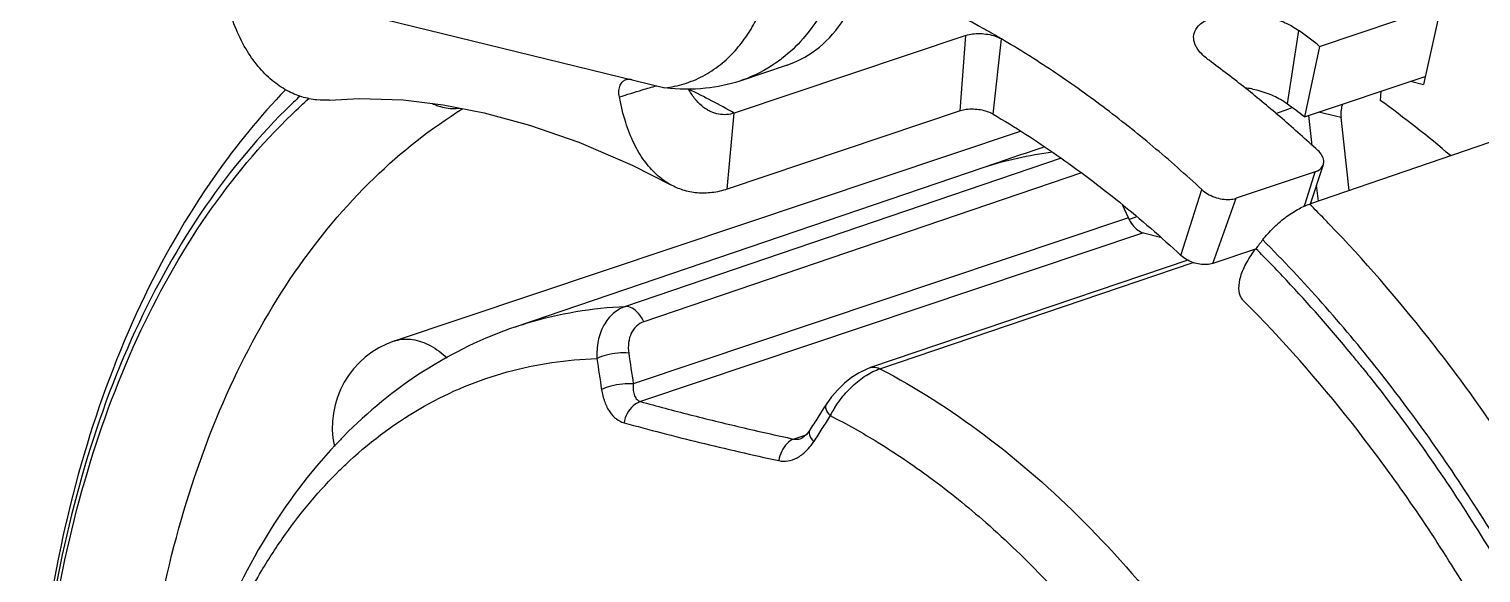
# Model space of a CAD drawing. Header units: millimetres. Extents: x 0 to 420, y 0 to 297.
# Drawn here: x 336.49 to 360.37, y 124.71 to 133.65 of the extents above; entities that cross this region are included whole.
import ezdxf

# ---------------------------------------------------------------- set-up
doc = ezdxf.new("R2010")
doc.units = ezdxf.units.MM
doc.header["$LTSCALE"] = 23.1
doc.layers.get('0').update_dxf_attribs({"linetype": 'CONTINUOUS'})
for name, color, linetype in [('AUSFORMSCHRAEGEN', 7, 'CONTINUOUS'), ('BEZUGSACHSEN', 7, 'CONTINUOUS'), ('RUNDUNGEN', 7, 'CONTINUOUS')]:
    doc.layers.add(name, color=color, linetype=linetype)

msp = doc.modelspace()

# ---------------------------------------------------------------- linework, layer by layer
at = {"color": 7, "linetype": 'CONTINUOUS'}
for p, q in [((338.85462, 134.66267), (346.94974, 132.68334)), ((357.71456, 133.36468), (357.46292, 132.20564)), ((348.95797, 133.05584), (348.17937, 132.7948)), ((357.59148, 131.73776), (357.53671, 132.23037)), ((358.19898, 130.99579), (358.06571, 132.19441)), ((357.69326, 130.82233), (357.66446, 131.08135))]:
    msp.add_line(p, q, dxfattribs=at)
at = {"color": 9, "linetype": 'CONTINUOUS'}
for p, q in [((347.97385, 131.01826), (348.08849, 132.26821)), ((358.06571, 132.19441), (357.69777, 132.28437))]:
    msp.add_line(p, q, dxfattribs=at)
at = {"color": 7, "linetype": 'CONTINUOUS'}
msp.add_lwpolyline([(341.43561, 132.48236), (341.92303, 132.5084), (342.64265, 132.48599), (343.30353, 132.40556), (343.97605, 132.27153), (344.72479, 132.06808), (345.53202, 131.78898), (346.40783, 131.41399), (347.04431, 131.08947)], dxfattribs=at)
at = {"color": 9, "linetype": 'CONTINUOUS'}
for centre, radius, start, end in [((340.72914, 119.15605), 15.03604, 62.274744, 63.905625), ((340.47587, 118.67385), 15.58071, 60.751874, 62.275266)]:
    msp.add_arc(centre, radius, start, end, dxfattribs=at)
at = {"color": 7, "linetype": 'CONTINUOUS'}
for points, knots in [([(348.95829, 133.05614), (349.01334, 133.07454), (349.24821, 133.1674), (349.63196, 133.43885), (350.01471, 133.95743), (350.2755, 134.61316), (350.40711, 135.37394), (350.40602, 135.91155), (350.38486, 136.18859)], [0, 0, 0, 0, 0.04702227, 0.20438811, 0.37506793, 0.56458787, 0.7738211, 1, 1, 1, 1]), ([(346.94974, 132.68334), (347.05606, 132.69619), (347.27127, 132.74107), (347.58003, 132.86828), (347.86323, 133.05421), (348.10596, 133.28451), (348.30519, 133.54286), (348.46599, 133.82021), (348.59547, 134.11702), (348.69831, 134.43894), (348.77481, 134.79073), (348.82222, 135.17106), (348.83785, 135.57001), (348.82712, 135.84031), (348.81678, 135.97577)], [0, 0, 0, 0, 0.07685961, 0.15682039, 0.23825964, 0.31856393, 0.39583048, 0.47161783, 0.54808172, 0.62778979, 0.7137739, 0.80607931, 0.90250369, 1, 1, 1, 1]), ([(349.94412, 136.04083), (349.9627, 135.79738), (349.96208, 135.31765), (349.8402, 134.62899), (349.59934, 134.00827), (349.26921, 133.51665), (348.99954, 133.26143), (348.87357, 133.16424)], [0, 0, 0, 0, 0.22948303, 0.44851778, 0.65375503, 0.85084059, 1, 1, 1, 1]), ([(348.87357, 133.16424), (348.83831, 133.13704), (348.63949, 132.99241), (348.403, 132.87224), (348.19667, 132.8006), (348.18037, 132.79513)], [0, 0, 0, 0, 0.16931051, 0.93457597, 1, 1, 1, 1]), ([(348.18037, 132.79513), (347.9977, 132.73388), (347.58843, 132.64883), (347.17033, 132.65726), (346.94974, 132.68334)], [0, 0, 0, 0, 0.46392257, 1, 1, 1, 1]), ([(358.08928, 132.41628), (358.07953, 132.38606), (358.06272, 132.31284), (358.06096, 132.23719), (358.06571, 132.19441)], [0, 0, 0, 0, 0.42397937, 1, 1, 1, 1])]:
    msp.add_open_spline(points, degree=3, knots=knots, dxfattribs=at)
at = {"color": 9, "linetype": 'CONTINUOUS'}
msp.add_open_spline([(342.50291, 128.52235), (342.50977, 128.52466), (342.6047, 128.55473), (342.81229, 128.56492), (343.10848, 128.455), (343.28308, 128.32097), (343.36692, 128.24063)], degree=3, knots=[0, 0, 0, 0, 0.02272029, 0.31251185, 0.63458032, 1, 1, 1, 1], dxfattribs=at)
at = {"layer": 'AUSFORMSCHRAEGEN', "color": 7, "linetype": 'CONTINUOUS'}
for p, q in [((359.66391, 133.82323), (359.42058, 132.7404)), ((359.21091, 132.79166), (359.42058, 132.7404)), ((358.7223, 132.62785), (358.70971, 132.47699)), ((352.17801, 131.37003), (344.49549, 128.75583))]:
    msp.add_line(p, q, dxfattribs=at)
msp.add_arc((348.31114, 118.04285), 17.78974, 49.489118, 54.230459, dxfattribs=at)
at = {"layer": 'BEZUGSACHSEN', "color": 7, "linetype": 'CONTINUOUS'}
msp.add_line((342.5029, 128.52237), (352.79607, 131.97324), dxfattribs=at)
msp.add_arc((342.97971, 127.10017), 1.5, 108.534212, 192.110567, dxfattribs=at)
at = {"layer": 'RUNDUNGEN', "color": 7, "linetype": 'CONTINUOUS'}
for p, q in [((357.71456, 133.36468), (359.60514, 133.99851)), ((351.89714, 133.54509), (348.08849, 132.26821)), ((357.46292, 132.20564), (359.45012, 132.87186)), ((351.80487, 132.30263), (347.97385, 131.01826)), ((361.62103, 132.16951), (357.54966, 130.77308)), ((357.5655, 130.77851), (357.77541, 131.4209)), ((357.6423, 131.30339), (356.34239, 130.86758)), ((354.56915, 130.5472), (354.47454, 130.76209)), ((354.81742, 130.29905), (355.09755, 130.23055)), ((356.65863, 130.02975), (355.95909, 129.79522)), ((355.54765, 129.85063), (350.33035, 128.08443)), ((349.50713, 127.33534), (349.46208, 127.26464)), ((349.55231, 127.40603), (349.50713, 127.33534)), ((349.59759, 127.47671), (349.55231, 127.40603)), ((349.59759, 127.47671), (349.59752, 127.47661)), ((349.3276, 127.05255), (349.32754, 127.05246)), ((349.19112, 126.9207), (349.19151, 126.92083)), ((349.2091, 126.92876), (349.19156, 126.92086))]:
    msp.add_line(p, q, dxfattribs=at)
at = {"layer": 'RUNDUNGEN', "color": 9, "linetype": 'CONTINUOUS'}
for p, q in [((351.80487, 132.30263), (351.89714, 133.54509)), ((352.34631, 132.24909), (352.48142, 133.48727)), ((357.3647, 133.62785), (357.17785, 132.42073)), ((356.99636, 132.26303), (357.20728, 132.33881)), ((357.20728, 132.33881), (357.2617, 132.35836)), ((353.46196, 131.529), (346.2983, 129.0897)), ((353.79678, 131.28679), (346.60032, 128.83639)), ((357.47967, 130.79549), (357.6423, 131.30339)), ((355.43408, 129.92877), (355.77583, 131.01167)), ((355.95909, 129.79522), (356.34239, 130.86758)), ((357.46121, 130.73786), (357.47967, 130.79549)), ((354.56915, 130.5472), (346.42844, 127.81796)), ((354.57923, 130.51917), (354.70895, 130.56579)), ((354.81742, 130.29905), (346.54625, 127.52607)), ((350.4823, 128.06667), (355.63675, 129.81146)), ((358.37489, 128.13547), (358.38259, 128.12595)), ((349.26792, 126.97653), (349.06796, 126.90949))]:
    msp.add_line(p, q, dxfattribs=at)
at = {"layer": 'RUNDUNGEN', "color": 7, "linetype": 'CONTINUOUS'}
for points in [[(350.33087, 128.08457), (350.26712, 128.06056), (350.14129, 127.99883), (350.01844, 127.92019), (349.90054, 127.82669), (349.79001, 127.7208), (349.68941, 127.6051), (349.59753, 127.4766)], [(349.32754, 127.05246), (349.31481, 127.0332), (349.27667, 126.98486), (349.2396, 126.94955), (349.2091, 126.92876)]]:
    msp.add_lwpolyline(points, dxfattribs=at)
at = {"layer": 'RUNDUNGEN', "color": 9, "linetype": 'CONTINUOUS'}
for centre, radius, start, end in [((344.34522, 119.61636), 16.08103, 59.605578, 60.752661), ((340.90749, 114.12375), 23.54065, 44.159769, 45.01233), ((340.69967, 113.92127), 23.8308, 43.878371, 44.160922), ((340.36764, 113.73701), 23.05201, 43.213949, 45.007779), ((339.26262, 112.71181), 24.55933, 39.424405, 43.191877), ((393.1629, 134.93827), 47.80367, 188.063205, 188.681517), ((393.24485, 134.96642), 47.35902, 188.063205, 188.681517), ((338.29768, 111.9029), 25.81842, 38.955774, 39.451155), ((410.1098, 88.52229), 71.8102, 147.3205538, 147.523221), ((351.16753, 126.53024), 1.6845, 148.788234, 152.985104), ((351.21411, 126.50262), 1.73865, 147.886198, 148.805514), ((358.0379, 169.94423), 44.35446, 254.622966, 256.278613), ((409.7189, 88.7711), 71.34683, 147.5232214, 147.7245275), ((359.59444, 176.33378), 50.93089, 256.282535, 257.788888), ((348.59682, 127.3735), 0.94463, 323.055284, 327.763375)]:
    msp.add_arc(centre, radius, start, end, dxfattribs=at)
at = {"layer": 'RUNDUNGEN', "color": 7, "linetype": 'CONTINUOUS'}
for centre, radius, start, end in [((346.05333, 118.2262), 19.10911, 52.392805, 53.705489), ((346.5285, 118.01026), 17.91844, 52.393647, 53.535588), ((354.13006, 125.31766), 6.35862, 97.27963, 107.875836), ((422.43257, 78.85573), 83.33703, 141.9814507, 142.1078239), ((409.45063, 89.0803), 71.11027, 147.5221389, 147.7244903)]:
    msp.add_arc(centre, radius, start, end, dxfattribs=at)
msp.add_ellipse((386.71368, 126.89205), major_axis=(658.28766, 223.4326), ratio=0.02208822, start_param=1.61424451, end_param=1.61578453, dxfattribs=at)
at = {"layer": 'RUNDUNGEN', "color": 9, "linetype": 'CONTINUOUS'}
for points, knots in [([(352.2021, 133.64736), (351.65783, 133.95209), (351.00368, 134.26933), (350.32837, 134.53212), (350.23419, 134.56753)], [0, 0, 0, 0, 0.86113494, 1, 1, 1, 1]), ([(340.95028, 132.54927), (340.90247, 132.5048), (340.3235, 131.95572), (339.30756, 130.73295), (338.1549, 128.66284), (337.29238, 126.27942), (336.73533, 123.63516), (336.49475, 120.79067), (336.57437, 117.80416), (336.97181, 114.74531), (337.67854, 111.6766), (338.67769, 108.67033), (339.94868, 105.7879), (341.46149, 103.09711), (343.18531, 100.65291), (345.08022, 98.51218), (347.1083, 96.71894), (349.22446, 95.31489), (351.38738, 94.33106), (353.55027, 93.7941), (355.66713, 93.72287), (357.68386, 94.12636), (358.91243, 94.70084), (359.48541, 95.05328)], [0, 0, 0, 0, 0.00366764, 0.04482555, 0.08899341, 0.13644939, 0.18706337, 0.24076643, 0.29687121, 0.35502001, 0.41421505, 0.47396982, 0.5331881, 0.59138049, 0.64755181, 0.70133772, 0.7520472, 0.79960783, 0.8438578, 0.8852385, 0.92432494, 0.96218938, 1, 1, 1, 1]), ([(345.08535, 98.66354), (344.4157, 99.33464), (343.13288, 100.79233), (341.42932, 103.2209), (339.93494, 105.89294), (338.68162, 108.75102), (337.69711, 111.73161), (337.00283, 114.76977), (336.61406, 117.79879), (336.53947, 120.75236), (336.78106, 123.5665), (337.33444, 126.18006), (338.18933, 128.53682), (339.33074, 130.58543), (340.37737, 131.84517), (341.00283, 132.42735), (341.09762, 132.5122)], [0, 0, 0, 0, 0.0764422, 0.15632197, 0.23890427, 0.3230546, 0.40773948, 0.49179456, 0.5741214, 0.65373089, 0.72972679, 0.80149839, 0.86866548, 0.93126045, 0.98976421, 1, 1, 1, 1]), ([(346.20022, 132.53271), (346.32543, 132.57285), (346.52949, 132.63675), (346.7351, 132.69569), (346.81463, 132.71702)], [0, 0, 0, 0, 0.61493405, 1, 1, 1, 1]), ([(338.80524, 114.241), (338.75511, 114.48708), (338.53044, 115.6657), (338.26059, 117.76816), (338.19127, 120.51295), (338.41579, 123.12817), (338.93005, 125.55698), (339.72451, 127.74715), (340.78523, 129.65095), (342.07936, 131.20858), (343.102, 132.01737), (343.62692, 132.3435)], [0, 0, 0, 0, 0.03801003, 0.18158443, 0.32041991, 0.45295343, 0.57811995, 0.69525641, 0.80441932, 0.90644731, 1, 1, 1, 1]), ([(365.80732, 114.41139), (365.62594, 115.37965), (365.15425, 117.39528), (364.16334, 120.38282), (362.86741, 123.32828), (361.32317, 126.08151), (359.65442, 128.45422), (358.44566, 129.84796), (357.87722, 130.4391)], [0, 0, 0, 0, 0.16306727, 0.34234368, 0.52046652, 0.69515362, 0.86422381, 1, 1, 1, 1]), ([(359.48541, 95.05328), (360.07647, 95.41685), (361.2025, 96.30761), (362.61739, 98.01966), (363.7637, 100.08911), (364.62107, 102.46825), (365.17438, 105.10555), (365.41332, 107.94348), (365.3337, 110.92133), (364.9377, 113.97359), (364.23411, 117.03427), (363.23856, 120.03579), (361.97277, 122.91274), (360.46445, 125.60194), (358.74675, 128.04424), (357.45283, 129.51058), (356.77871, 130.18439)], [0, 0, 0, 0, 0.05304239, 0.10907421, 0.16902365, 0.23336401, 0.30207021, 0.37484932, 0.45102096, 0.52981907, 0.61021645, 0.69121189, 0.77168615, 0.85060818, 0.92699254, 1, 1, 1, 1]), ([(344.4955, 128.75581), (344.55942, 128.77758), (345.14333, 128.96593), (345.75452, 129.06702), (346.2983, 129.0897)], [0, 0, 0, 0, 0.11007597, 1, 1, 1, 1]), ([(346.2983, 129.0897), (346.22483, 129.06467), (346.08266, 128.98133), (345.927, 128.7794), (345.83746, 128.52052), (345.82618, 128.33068), (345.83181, 128.23307)], [0, 0, 0, 0, 0.22325931, 0.45989731, 0.71876345, 1, 1, 1, 1]), ([(346.60032, 128.83639), (346.57882, 128.88485), (346.52659, 128.97118), (346.4225, 129.06516), (346.33667, 129.09125), (346.29831, 129.08963)], [0, 0, 0, 0, 0.38465562, 0.72146426, 1, 1, 1, 1]), ([(346.60032, 128.83639), (346.55692, 128.82159), (346.47337, 128.77232), (346.38601, 128.65023), (346.34322, 128.49418), (346.34581, 128.38147), (346.35403, 128.32359)], [0, 0, 0, 0, 0.22369994, 0.45748563, 0.71483298, 1, 1, 1, 1]), ([(341.59982, 126.39629), (341.65352, 126.44907), (342.07577, 126.85128), (342.94766, 127.49608), (344.34372, 128.07527), (345.33464, 128.21895), (345.83181, 128.23307)], [0, 0, 0, 0, 0.04781862, 0.37027681, 0.68356751, 1, 1, 1, 1]), ([(346.35403, 128.32359), (346.29443, 128.32868), (346.17003, 128.32525), (345.9941, 128.2952), (345.88052, 128.25781), (345.83181, 128.23307)], [0, 0, 0, 0, 0.33557128, 0.69350987, 1, 1, 1, 1]), ([(358.38259, 128.12595), (358.43921, 128.05585), (359.11564, 127.20945), (360.33025, 125.48136), (361.82972, 122.80426), (363.08714, 119.94001), (364.07409, 116.95389), (364.76997, 113.90871), (365.15873, 110.87505), (365.23226, 107.91566), (364.98864, 105.09875), (364.43207, 102.48207), (363.57361, 100.12489), (362.42798, 98.0767), (361.01638, 96.38579), (359.36515, 95.09505), (357.51196, 94.24279), (355.50673, 93.85502), (353.40406, 93.93849), (351.25753, 94.48359), (349.11275, 95.47112), (347.01571, 96.87433), (345.71752, 98.03), (345.08535, 98.66354)], [0, 0, 0, 0, 0.00517986, 0.06228181, 0.1213013, 0.18140322, 0.24196263, 0.30195571, 0.36082808, 0.41761655, 0.47193415, 0.5231136, 0.5710782, 0.61571292, 0.65745457, 0.69696332, 0.73528879, 0.77369644, 0.81336105, 0.85536985, 0.90028966, 0.94854673, 1, 1, 1, 1]), ([(350.14232, 127.8754), (350.1789, 127.90404), (350.25238, 127.95628), (350.33104, 128.00102), (350.37024, 128.0202)], [0, 0, 0, 0, 0.51596038, 1, 1, 1, 1]), ([(350.33101, 128.08416), (350.34409, 128.08863), (350.39566, 128.09956), (350.4486, 128.08418), (350.4823, 128.06667)], [0, 0, 0, 0, 0.26349754, 1, 1, 1, 1]), ([(350.4823, 128.06667), (351.08236, 127.75553), (352.26933, 126.99408), (353.90591, 125.55083), (355.42521, 123.80219), (356.7879, 121.79417), (357.95922, 119.57895), (358.90868, 117.21442), (359.61152, 114.76241), (360.04933, 112.28702), (360.21056, 109.85281), (360.09066, 107.52296), (359.69194, 105.35753), (359.02285, 103.41203), (358.09712, 101.7369), (356.93334, 100.3783), (355.69252, 99.47772), (354.83292, 99.10552), (354.47563, 98.98737)], [0, 0, 0, 0, 0.05862267, 0.12164074, 0.18866646, 0.25898682, 0.33165669, 0.40557884, 0.47958127, 0.55248797, 0.62318815, 0.69071092, 0.75430632, 0.81353645, 0.86837859, 0.91932703, 0.96745324, 1, 1, 1, 1]), ([(346.42844, 127.81796), (346.36887, 127.82219), (346.24463, 127.81723), (346.06903, 127.78557), (345.95564, 127.74754), (345.90693, 127.72269)], [0, 0, 0, 0, 0.33508519, 0.69316861, 1, 1, 1, 1]), ([(346.42844, 127.81796), (346.42518, 127.78174), (346.42461, 127.71481), (346.44456, 127.62519), (346.48462, 127.5582), (346.52553, 127.5325), (346.54625, 127.52607)], [0, 0, 0, 0, 0.3232671, 0.59033974, 0.80717371, 1, 1, 1, 1]), ([(349.74149, 127.42689), (349.7687, 127.47025), (349.85563, 127.59614), (349.99013, 127.747), (350.10393, 127.84535), (350.14232, 127.8754)], [0, 0, 0, 0, 0.25404338, 0.75803869, 1, 1, 1, 1]), ([(345.90693, 127.72269), (345.91747, 127.65363), (345.94891, 127.52526), (346.03117, 127.35909), (346.1403, 127.23766), (346.2311, 127.1901), (346.27644, 127.17759)], [0, 0, 0, 0, 0.30285282, 0.56844552, 0.79609279, 1, 1, 1, 1]), ([(346.54625, 127.52607), (346.5018, 127.51222), (346.415, 127.45852), (346.32175, 127.33396), (346.28625, 127.23136), (346.27644, 127.17759)], [0, 0, 0, 0, 0.30407807, 0.64296707, 1, 1, 1, 1]), ([(346.54625, 127.52607), (346.81622, 127.45173), (347.36594, 127.30638), (348.2067, 127.10105), (348.77782, 126.97234), (349.06796, 126.90949)], [0, 0, 0, 0, 0.32355889, 0.65697118, 1, 1, 1, 1]), ([(349.59798, 127.47636), (349.5877, 127.45731), (349.59202, 127.37728), (349.63763, 127.32813), (349.66683, 127.29537)], [0, 0, 0, 0, 0.34302292, 1, 1, 1, 1]), ([(349.66683, 127.29537), (349.93505, 127.15957), (350.49709, 126.84361), (351.35641, 126.26136), (352.28434, 125.5106), (353.28253, 124.54896), (354.34516, 123.32432), (355.44289, 121.79195), (356.50846, 119.95158), (357.4526, 117.87057), (358.20582, 115.65095), (358.73342, 113.38189), (359.02235, 111.12132), (359.06599, 108.92033), (358.8629, 106.8316), (358.41698, 104.90458), (357.73678, 103.18409), (356.83534, 101.71213), (355.72909, 100.52609), (354.44204, 99.66222), (353.00725, 99.15024), (351.47007, 99.00696), (350.43758, 99.15282), (349.92408, 99.27837)], [0, 0, 0, 0, 0.02439746, 0.05225479, 0.08414224, 0.12114265, 0.16459321, 0.21554118, 0.27388366, 0.33688937, 0.40067978, 0.46379222, 0.52562998, 0.58528982, 0.64207322, 0.69550719, 0.74528935, 0.79157289, 0.83477377, 0.87589963, 0.91616603, 0.95710077, 1, 1, 1, 1]), ([(349.32802, 127.0522), (349.31761, 127.03271), (349.3209, 126.95266), (349.36661, 126.90251), (349.39583, 126.86962)], [0, 0, 0, 0, 0.34554631, 1, 1, 1, 1]), ([(349.06796, 126.90949), (349.02644, 126.8945), (348.94597, 126.83751), (348.86202, 126.71131), (348.83049, 126.60905), (348.82183, 126.55521)], [0, 0, 0, 0, 0.29535483, 0.63517425, 1, 1, 1, 1]), ([(348.82183, 126.55521), (348.87052, 126.54469), (348.97646, 126.54235), (349.13277, 126.5983), (349.25833, 126.69388), (349.32608, 126.77162), (349.35178, 126.80574)], [0, 0, 0, 0, 0.24225345, 0.50146469, 0.79278531, 1, 1, 1, 1]), ([(349.06796, 126.90949), (349.09449, 126.90442), (349.13706, 126.90549), (349.17738, 126.91605), (349.19113, 126.92065)], [0, 0, 0, 0, 0.6513829, 1, 1, 1, 1]), ([(340.3161, 124.74245), (340.4387, 124.94827), (340.81978, 125.53546), (341.27163, 126.07369), (341.59982, 126.39629)], [0, 0, 0, 0, 0.34246037, 1, 1, 1, 1]), ([(338.90096, 114.26151), (338.8137, 114.7923), (338.65211, 116.05722), (338.57847, 118.03593), (338.74091, 120.13598), (339.14477, 122.08337), (339.70004, 123.60768), (340.14424, 124.45395), (340.3161, 124.74245)], [0, 0, 0, 0, 0.14968858, 0.35463201, 0.55015539, 0.73468309, 0.90663342, 1, 1, 1, 1])]:
    msp.add_open_spline(points, degree=3, knots=knots, dxfattribs=at)
at = {"layer": 'RUNDUNGEN', "color": 7, "linetype": 'CONTINUOUS'}
for points, knots in [([(341.43561, 132.48236), (341.36603, 132.47705), (341.2105, 132.47863), (340.97102, 132.52791), (340.72057, 132.636), (340.47672, 132.80458), (340.24731, 133.03748), (340.04167, 133.33426), (339.86693, 133.69608), (339.78171, 133.9658), (339.74564, 134.11092)], [0, 0, 0, 0, 0.08197262, 0.18206687, 0.28567167, 0.40093769, 0.52877571, 0.66833475, 0.8240089, 1, 1, 1, 1]), ([(355.64485, 133.55282), (355.64594, 133.56023), (355.65679, 133.61607), (355.72193, 133.72029), (355.87885, 133.82021), (356.08953, 133.8864), (356.34061, 133.915), (356.61454, 133.90383), (356.88942, 133.85235), (357.14456, 133.76314), (357.29772, 133.67704), (357.3647, 133.62785)], [0, 0, 0, 0, 0.0116837, 0.08877283, 0.1832319, 0.29815029, 0.43264762, 0.57763612, 0.72668533, 0.86965823, 1, 1, 1, 1]), ([(351.89714, 133.54509), (351.93203, 133.55679), (352.00985, 133.57281), (352.13173, 133.57808), (352.25839, 133.56586), (352.37681, 133.53712), (352.44974, 133.50585), (352.48142, 133.48727)], [0, 0, 0, 0, 0.18367657, 0.39369927, 0.60709435, 0.8166745, 1, 1, 1, 1]), ([(355.77583, 131.01167), (355.51387, 131.25443), (354.98456, 131.72164), (354.16594, 132.37256), (353.33487, 132.96307), (352.76672, 133.31994), (352.48142, 133.48727)], [0, 0, 0, 0, 0.25952468, 0.51278356, 0.75965749, 1, 1, 1, 1]), ([(355.89554, 133.1353), (355.8383, 133.17733), (355.74134, 133.26319), (355.64924, 133.4099), (355.63888, 133.51216), (355.64485, 133.55282)], [0, 0, 0, 0, 0.41966649, 0.75850068, 1, 1, 1, 1]), ([(357.68574, 131.65198), (357.49271, 131.83086), (357.10377, 132.1786), (356.50679, 132.67358), (356.10006, 132.98511), (355.89554, 133.1353)], [0, 0, 0, 0, 0.33941875, 0.67272301, 1, 1, 1, 1]), ([(346.20022, 132.53271), (346.19369, 132.56704), (346.18831, 132.63332), (346.20769, 132.72473), (346.25202, 132.78948), (346.29251, 132.81236), (346.31072, 132.8185)], [0, 0, 0, 0, 0.31545374, 0.59300724, 0.82843799, 1, 1, 1, 1]), ([(346.31072, 132.8185), (346.31631, 132.82039), (346.33422, 132.82527), (346.35281, 132.82667), (346.36544, 132.82628)], [0, 0, 0, 0, 0.31797817, 1, 1, 1, 1]), ([(340.71478, 132.6544), (340.29191, 132.21563), (339.38466, 131.10541), (338.23866, 129.09569), (337.32082, 126.62529), (336.72799, 123.89349), (336.46864, 120.96141), (336.54428, 117.89792), (336.94954, 114.76736), (337.67299, 111.63763), (338.6981, 108.57372), (340.00279, 105.64035), (341.55984, 102.90035), (343.23894, 100.55065), (344.45177, 99.17686), (345.01793, 98.59857)], [0, 0, 0, 0, 0.04905649, 0.11511039, 0.185611, 0.260773, 0.33986617, 0.42242744, 0.50741124, 0.59399455, 0.68106333, 0.76755682, 0.85248558, 0.9347759, 1, 1, 1, 1]), ([(347.04432, 131.08947), (347.03723, 131.09339), (346.95249, 131.14145), (346.794, 131.26014), (346.59684, 131.4863), (346.42741, 131.7755), (346.29017, 132.12942), (346.22712, 132.39127), (346.20023, 132.53271)], [0, 0, 0, 0, 0.01405937, 0.1691813, 0.34178909, 0.53263216, 0.74949654, 1, 1, 1, 1]), ([(347.64747, 132.3201), (347.62608, 132.33269), (347.55998, 132.37703), (347.45603, 132.47623), (347.38111, 132.58433), (347.34428, 132.65122), (347.33823, 132.66264)], [0, 0, 0, 0, 0.15928654, 0.50979456, 0.91704599, 1, 1, 1, 1]), ([(357.17785, 132.42073), (357.11095, 132.47016), (356.95791, 132.55671), (356.72306, 132.63921), (356.56123, 132.67256), (356.48831, 132.68326)], [0, 0, 0, 0, 0.33542586, 0.70310363, 1, 1, 1, 1]), ([(343.12762, 132.42449), (343.15082, 132.4137), (343.25384, 132.37062), (343.40583, 132.33746), (343.53488, 132.34461), (343.57647, 132.35093)], [0, 0, 0, 0, 0.16663091, 0.72677237, 1, 1, 1, 1]), ([(348.08849, 132.26821), (348.04733, 132.25441), (347.96184, 132.23707), (347.83071, 132.24467), (347.72583, 132.27805), (347.66681, 132.30871), (347.64747, 132.3201)], [0, 0, 0, 0, 0.28485193, 0.56509715, 0.8529748, 1, 1, 1, 1]), ([(352.34631, 132.24908), (352.31695, 132.2663), (352.24935, 132.29527), (352.13961, 132.32189), (352.02224, 132.33321), (351.90931, 132.32833), (351.83719, 132.31347), (351.80487, 132.30263)], [0, 0, 0, 0, 0.18337008, 0.39293931, 0.60633265, 0.81634368, 1, 1, 1, 1]), ([(352.34631, 132.24909), (352.70451, 132.03911), (353.41656, 131.58165), (354.44745, 130.80499), (355.10817, 130.23089), (355.43408, 129.92877)], [0, 0, 0, 0, 0.32194128, 0.65542698, 1, 1, 1, 1]), ([(357.77538, 131.42091), (357.78226, 131.44233), (357.7866, 131.49628), (357.75367, 131.57906), (357.71112, 131.62846), (357.68574, 131.65198)], [0, 0, 0, 0, 0.25793061, 0.60053812, 1, 1, 1, 1]), ([(357.6423, 131.30339), (357.67146, 131.31317), (357.72445, 131.33925), (357.76405, 131.38914), (357.77435, 131.41773), (357.77538, 131.42091)], [0, 0, 0, 0, 0.50463958, 0.94549018, 1, 1, 1, 1]), ([(347.97385, 131.01826), (347.89239, 130.99094), (347.72826, 130.95235), (347.47966, 130.94681), (347.24867, 130.9931), (347.10807, 131.0542), (347.04432, 131.08947)], [0, 0, 0, 0, 0.26888432, 0.52352558, 0.77244476, 1, 1, 1, 1]), ([(355.77583, 131.01167), (355.80483, 130.98479), (355.87261, 130.93611), (355.98696, 130.88347), (356.11045, 130.85145), (356.23076, 130.84351), (356.30813, 130.8561), (356.34239, 130.86758)], [0, 0, 0, 0, 0.19525088, 0.40829064, 0.61842325, 0.82160402, 1, 1, 1, 1]), ([(356.77871, 130.18439), (356.83141, 130.2518), (356.94667, 130.38091), (357.13887, 130.54926), (357.34033, 130.68381), (357.48127, 130.74963), (357.54966, 130.77308)], [0, 0, 0, 0, 0.26157148, 0.52744905, 0.77899846, 1, 1, 1, 1]), ([(354.56915, 130.5472), (354.58725, 130.50609), (354.63031, 130.4312), (354.71457, 130.34346), (354.78349, 130.30735), (354.81742, 130.29905)], [0, 0, 0, 0, 0.37305731, 0.70986371, 1, 1, 1, 1]), ([(355.95909, 129.79522), (355.92735, 129.78458), (355.85565, 129.77291), (355.74416, 129.78027), (355.62972, 129.80994), (355.52376, 129.85874), (355.46096, 129.90386), (355.43408, 129.92877)], [0, 0, 0, 0, 0.1783939, 0.38157211, 0.59170229, 0.80474211, 1, 1, 1, 1]), ([(356.46516, 129.18238), (356.45001, 129.19739), (356.40418, 129.2558), (356.37584, 129.39946), (356.41304, 129.60082), (356.51228, 129.82287), (356.6099, 129.96782), (356.66565, 130.03946)], [0, 0, 0, 0, 0.06675214, 0.23104242, 0.4460673, 0.71098669, 1, 1, 1, 1]), ([(363.81904, 115.13466), (363.71146, 115.62507), (363.35102, 117.095), (362.57503, 119.49519), (361.38047, 122.25482), (359.95059, 124.83027), (358.32422, 127.15612), (357.10011, 128.54654), (356.46457, 129.18179)], [0, 0, 0, 0, 0.09377905, 0.28260517, 0.47062995, 0.65480313, 0.83209345, 1, 1, 1, 1]), ([(344.49549, 128.75583), (343.96265, 128.57452), (342.93917, 128.07778), (342.06372, 127.35771), (341.6684, 126.95729)], [0, 0, 0, 0, 0.50055742, 1, 1, 1, 1]), ([(341.6684, 126.95729), (341.64969, 126.93834), (341.19107, 126.4692), (340.37727, 125.40737), (339.47746, 123.57786), (338.86091, 121.48692), (338.54031, 119.19368), (338.51933, 116.76749), (338.69946, 115.12511), (338.83617, 114.29761)], [0, 0, 0, 0, 0.00593897, 0.14634888, 0.29676827, 0.45910535, 0.63152045, 0.81264684, 1, 1, 1, 1])]:
    msp.add_open_spline(points, degree=3, knots=knots, dxfattribs=at)
msp.add_open_spline([(346.36544, 132.82628), (346.37924, 132.82586), (346.39299, 132.82383), (346.40625, 132.82055)], degree=3, dxfattribs=at)
at = {"layer": 'RUNDUNGEN', "color": 9, "linetype": 'CONTINUOUS'}
msp.add_open_spline([(350.37024, 128.0202), (350.40664, 128.03802), (350.44402, 128.0537), (350.4823, 128.06667)], degree=3, dxfattribs=at)

doc.saveas('drawing.dxf')
